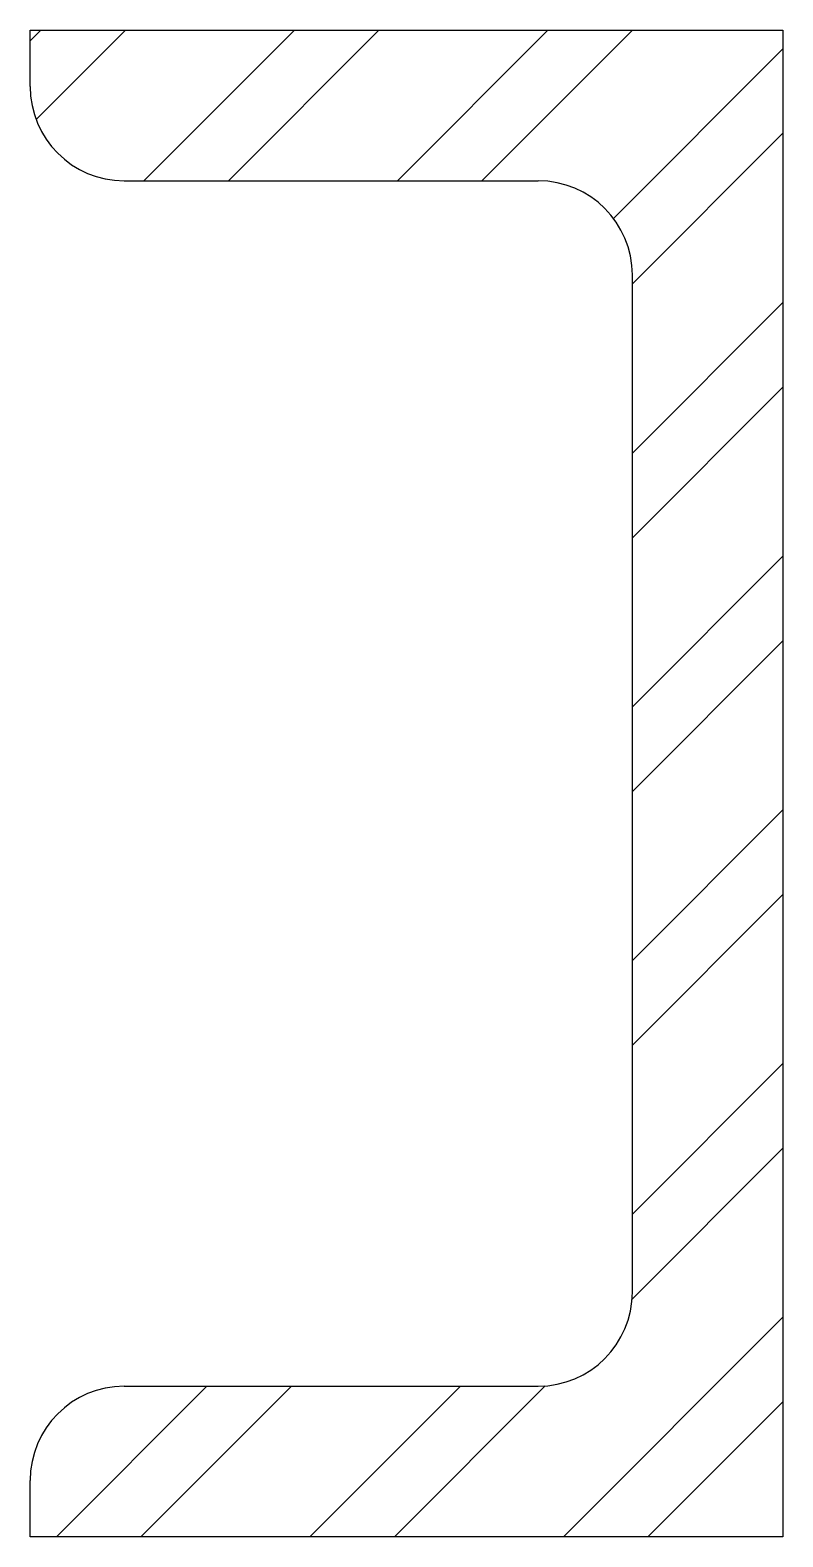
# Model space of a CAD drawing. Extents: x 196028.4 to 196068.4, y 14664.6 to 14744.6.
import ezdxf

# ---------------------------------------------------------------- set-up
doc = ezdxf.new("R2010")
doc.units = 0
doc.header["$LTSCALE"] = 20
doc.header["$MEASUREMENT"] = 0
doc.layers.add('填充', color=4, linetype='CONTINUOUS')

msp = doc.modelspace()

# ---------------------------------------------------------------- hatches: boundary and pattern name
at = {"layer": '填充', "linetype": 'BYBLOCK', "ltscale": 2}
h = msp.add_hatch(dxfattribs=at)
h.set_pattern_fill('ANSI32', color=5, style=0)
h.set_pattern_definition([(45, (0, 0), (-6.7351921, 6.7351921), []), (45, (4.49, 0), (-6.7351921, 6.7351921), [])])
h.paths.add_polyline_path([(196060.422, 14677.568, -0.414214), (196055.422, 14672.568), (196033.422, 14672.568, 0.414214), (196028.422, 14667.568), (196028.422, 14664.568), (196068.422, 14664.568), (196068.422, 14744.568), (196028.422, 14744.568), (196028.422, 14741.568, 0.414214), (196033.422, 14736.568), (196055.422, 14736.568, -0.414214), (196060.422, 14731.568)])

# ---------------------------------------------------------------- linework, layer by layer
for p, q in [((196028.422, 14744.568), (196068.422, 14744.568)), ((196028.422, 14741.568), (196028.422, 14744.568)), ((196068.422, 14744.568), (196068.422, 14664.568)), ((196033.422, 14736.568), (196055.422, 14736.568)), ((196060.422, 14677.568), (196060.422, 14731.568)), ((196033.422, 14672.568), (196055.422, 14672.568)), ((196028.422, 14664.568), (196028.422, 14667.568)), ((196068.422, 14664.568), (196028.422, 14664.568))]:
    msp.add_line(p, q, dxfattribs=at)
for centre, start, end in [((196033.422, 14741.568), 180, 270), ((196055.422, 14731.568), 0, 90), ((196055.422, 14677.568), 270, 0), ((196033.422, 14667.568), 90, 180)]:
    msp.add_arc(centre, 5, start, end, dxfattribs=at)

doc.saveas('drawing.dxf')
